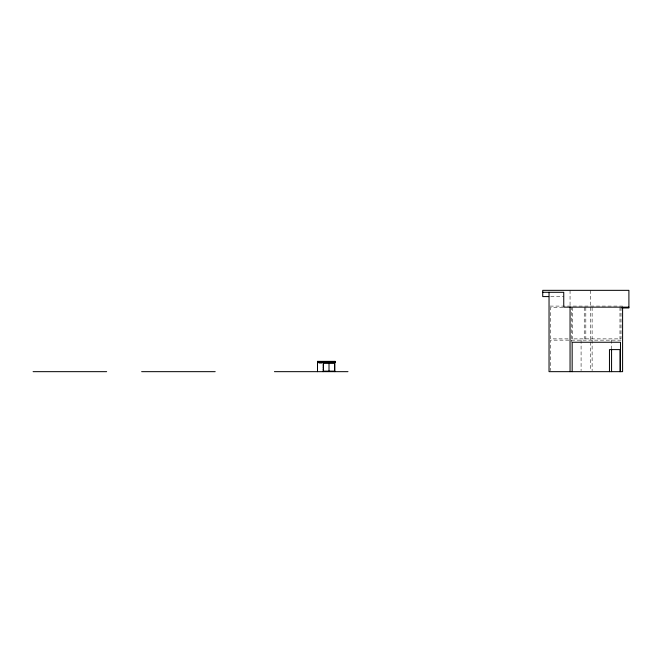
<?xml version="1.0" encoding="UTF-8"?>
<svg xmlns="http://www.w3.org/2000/svg" width="662" height="662" viewBox="0 0 662 662"><rect width="100%" height="100%" fill="white"/><g stroke="black" fill="none" stroke-linecap="round" stroke-linejoin="round"><path stroke-width="0.5" stroke-dasharray="3.31 2.48" d="M550.743 296.584L563.751 296.584M550.039 306.092L622.594 306.092M562.89 307.358L550.619 307.358L550.619 338.878L570.056 338.878M621.022 340.144L550.619 340.144L550.619 370.646M318.761 363.364L322.129 363.364M621.022 307.358L621.022 338.878L571.629 338.878L571.629 307.358M619.971 307.358L619.971 338.878M611.564 340.144L611.564 349.602M592.118 307.358L592.118 338.878M592.118 340.144L592.118 370.646M590.545 290.337L590.545 306.092M590.545 307.358L590.545 370.646M585.82 307.358L585.82 338.878M584.24 307.358L584.24 338.878M581.087 340.144L581.087 370.646M572.68 307.358L572.68 338.878M571.629 340.144L571.629 342.18M570.056 290.337L570.056 306.192"/><path stroke-width="0.99" d="M542.732 292.29L563.751 292.29L563.751 307.151L628.9 307.151M548.74 296.584L542.732 296.584L542.732 290.337L628.9 290.337L628.9 307.962L621.792 307.962M327.119 361.891L328.17 361.891M330.793 361.891L331.844 361.891M317.71 362.106L335.262 362.106M317.503 362.42L335.262 362.42L335.262 361.369L317.503 361.369L317.503 371.663M323.279 362.735L334.84 362.735M323.279 363.157L334.525 363.157M323.279 364.836L323.279 365.258M323.279 366.938L323.279 367.36M323.279 369.04L323.279 369.562M334.84 371.142L323.073 371.142L323.073 371.663M33.1 371.663L106.656 371.663M141.635 371.663L215.191 371.663M274.424 371.663L347.98 371.663M622.594 307.118L622.594 371.663L549.038 371.663L549.038 292.256M620.493 371.663L620.493 342.246L572.158 342.246L572.158 371.663M619.971 371.663L619.971 349.602L609.462 349.602L609.462 371.663M611.564 349.602L611.564 371.663M570.056 307.118L570.056 371.663M334.84 361.369L334.84 371.663M334.525 362.735L334.525 371.142M330.371 362.106L328.377 362.106M329.014 362.735L329.014 371.142M323.602 362.735L323.602 363.157M323.495 362.735L323.495 371.142M323.279 362.106L323.279 371.142M317.71 361.369L317.71 362.42"/></g></svg>
